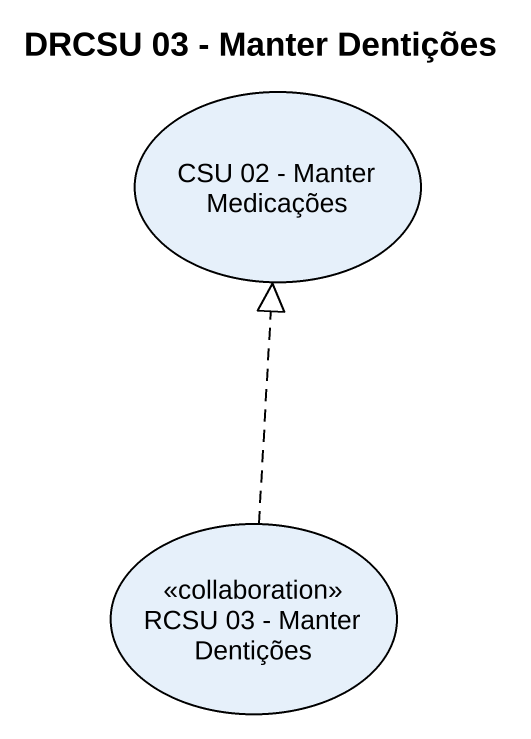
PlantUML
@startuml
title DRCSU 03 - Manter Dentições
usecase "CSU 02 - Manter Medicações" as CSU_02_Manter_Medicações
usecase "RCSU 03 - Manter Dentições" as RCSU_03_Manter_Dentições <<collaboration>>
RCSU_03_Manter_Dentições .up.|> CSU_02_Manter_Medicações
@enduml
